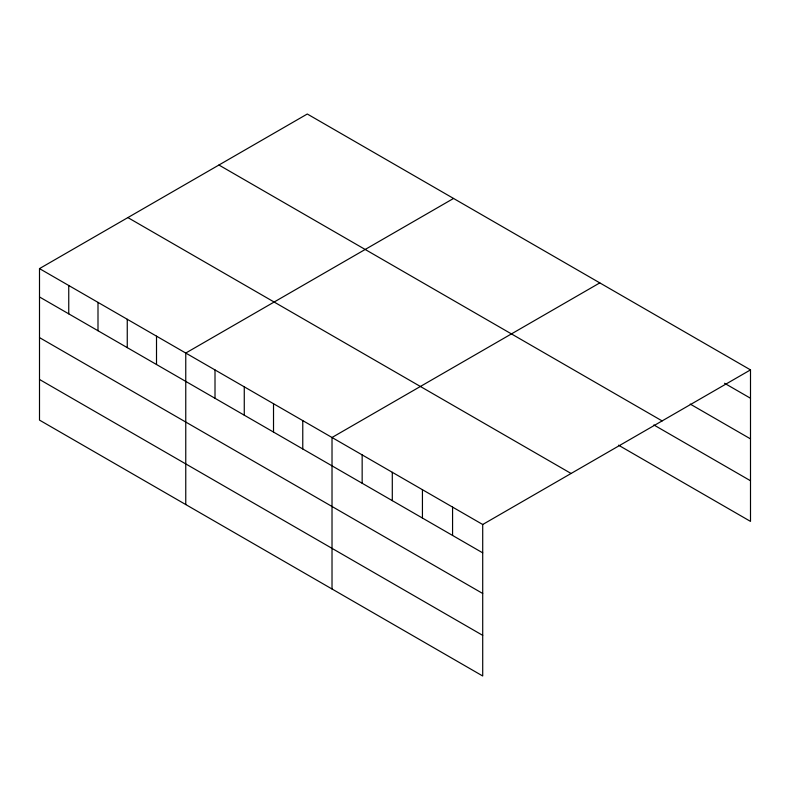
<?xml version="1.0" encoding="UTF-8"?>
<svg xmlns="http://www.w3.org/2000/svg" width="790" height="790" viewBox="0 0 790 790"><rect width="100%" height="100%" fill="white"/><g stroke="black" fill="none" stroke-linecap="round" stroke-linejoin="round"><path stroke-width="1.19" d="M39.5 268.61L482.71 524.501L482.71 675.993L39.5 420.112L39.5 268.61L307.29 114.007L750.5 369.888L750.5 521.39L618.511 445.185M453.549 198.448L185.759 353.051L185.759 504.553M599.808 282.889L332.017 437.492L332.017 588.994M482.71 524.501L750.5 369.888M724.519 383.249L750.5 398.249M690.223 404.085L750.5 438.885M218.919 165.021L662.129 420.912M653.853 424.951L750.5 480.755M127.871 217.586L571.081 473.477M39.5 296.961L482.71 552.852M39.5 337.606L482.71 593.488M39.5 379.467L482.71 635.357M452.571 507.101L452.571 535.452M422.433 489.691L422.433 518.052M392.294 472.292L392.294 500.653M362.156 454.892L362.156 483.253M302.768 420.606L302.768 448.957M273.518 403.72L273.518 432.071M244.268 386.833L244.268 415.185M215.008 369.937L215.008 398.298M156.509 336.165L156.509 364.516M127.259 319.279L127.259 347.63M97.999 302.382L97.999 330.743M68.75 285.496L68.75 313.857"/></g></svg>
